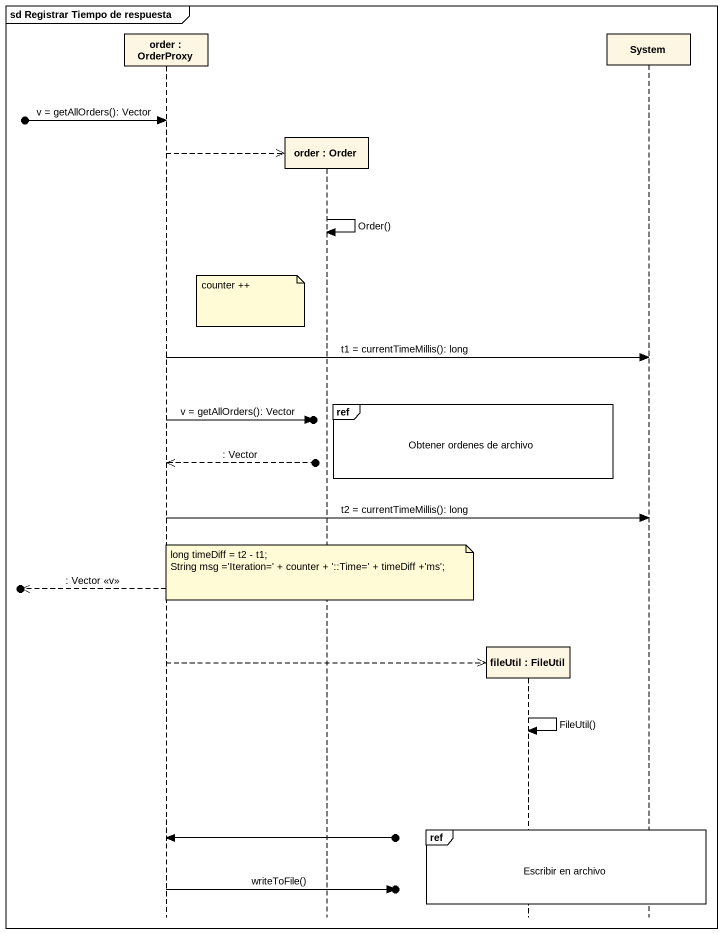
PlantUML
@startuml
mainframe sd Registrar Tiempo de respuesta
hide footbox
participant "order : OrderProxy" as order
participant "order : Order" as order_2
participant "fileUtil : FileUtil" as fileUtil
participant System

[o-> order : v = getAllOrders(): Vector
order -->> order_2 **
order_2 -> order_2 : Order()
note left of order_2 : counter ++
order -> System : t1 = currentTimeMillis(): long
ref over fileUtil : Obtener ordenes de archivo
order ->o] : v = getAllOrders(): Vector
order <<--o] : : Vector
order -> System : t2 = currentTimeMillis(): long
note over order_2
  long timeDiff = t2 - t1;
  String msg ='Iteration=' + counter + '::Time=' + timeDiff +'ms';
end note
[o<<-- order : : Vector <<v>>
order -->> fileUtil **
fileUtil -> fileUtil : FileUtil()
ref over fileUtil, System : Escribir en archivo
order <-o]
order ->o] : writeToFile()
@enduml
